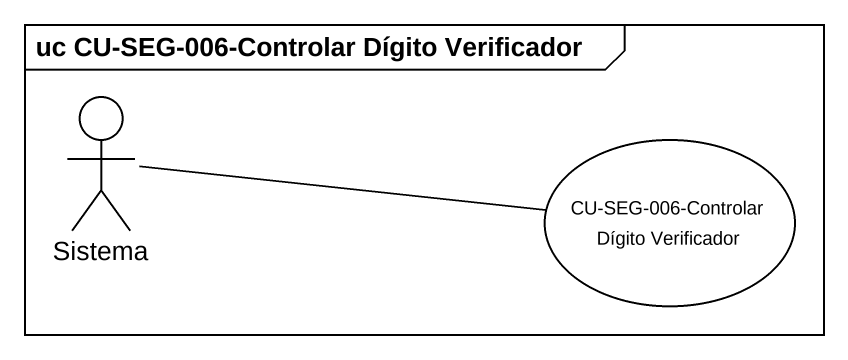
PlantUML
@startuml
mainframe uc CU-SEG-006-Controlar Dígito Verificador
actor Sistema
usecase "CU-SEG-006-Controlar Dígito Verificador" as CU_SEG_006_Controlar_Dígito
Sistema -right- CU_SEG_006_Controlar_Dígito
@enduml
